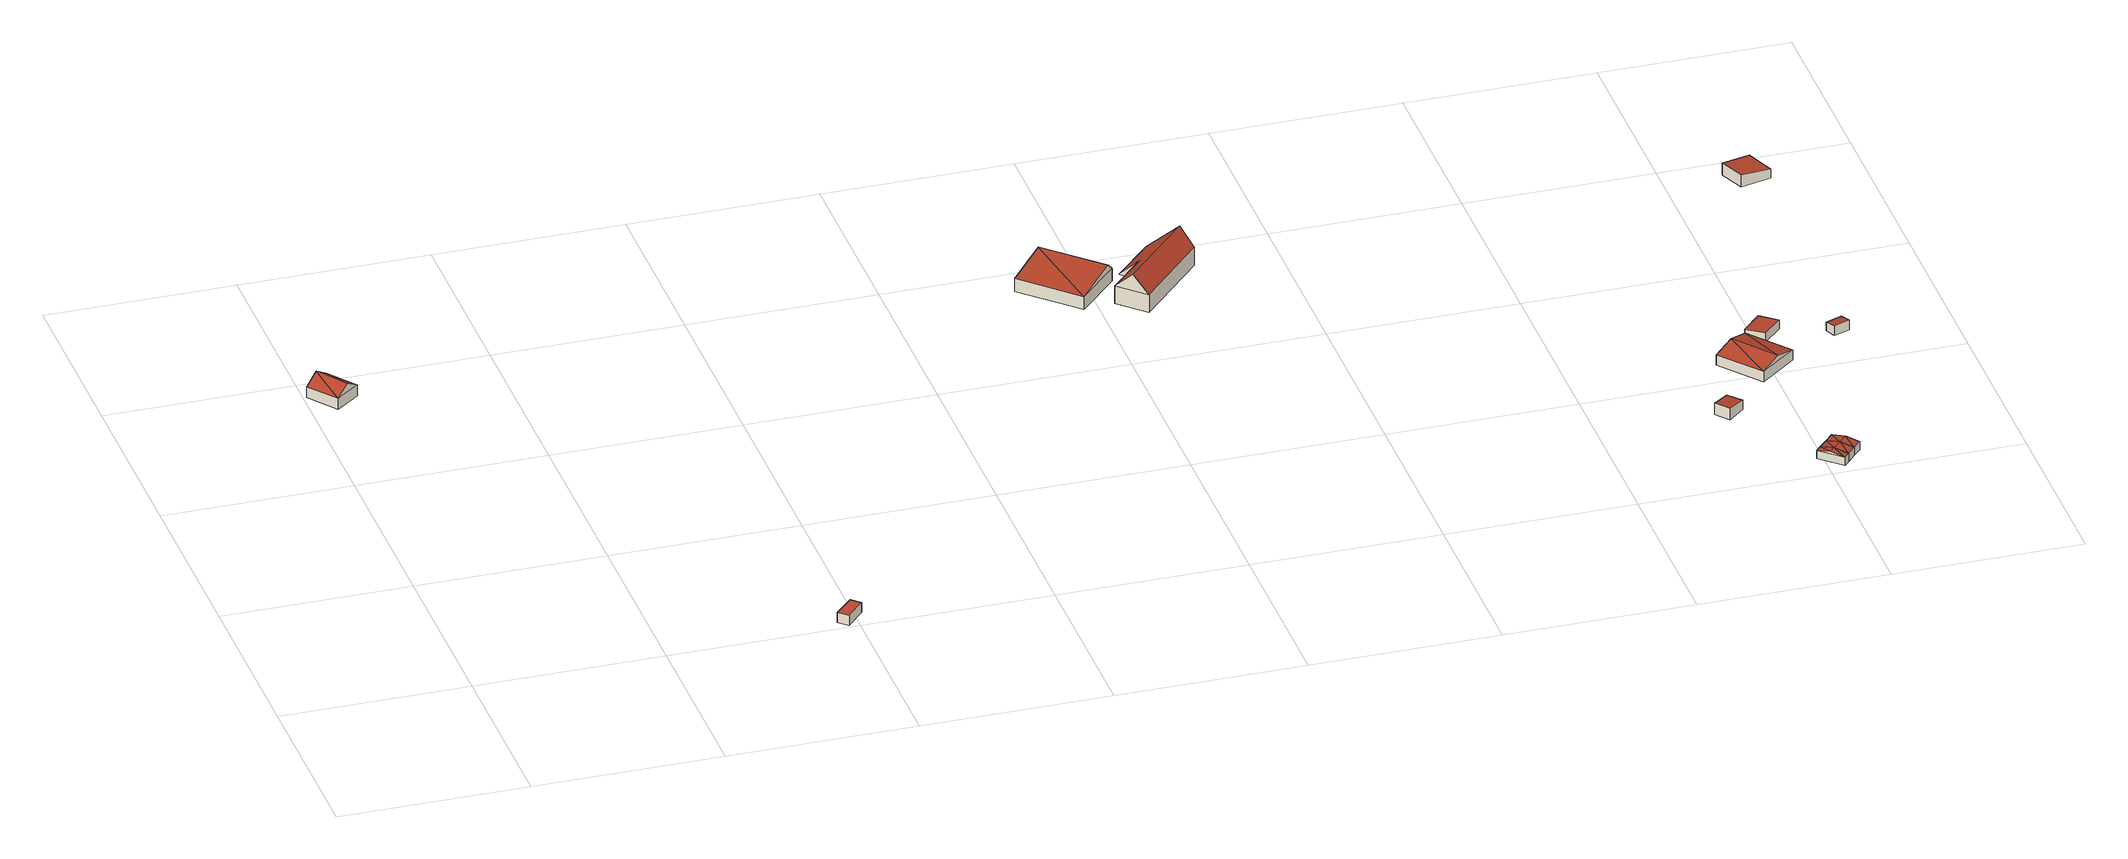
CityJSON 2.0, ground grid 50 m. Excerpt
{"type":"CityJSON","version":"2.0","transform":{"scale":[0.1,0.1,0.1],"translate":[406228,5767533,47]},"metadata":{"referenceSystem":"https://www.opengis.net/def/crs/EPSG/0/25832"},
"CityObjects":{
"building1":{"type":"Building","attributes":{"Gemeindeschluessel":"05566012","Geometrietyp2DReferenz":"3000","function":"31001_2700","roofType":"3100","measuredHeight":5.55},"geometry":[{"type":"Solid","lod":"2","boundaries":[[[[0,1,2,3]],[[4,5,1,0]],[[6,7,5,4]],[[3,2,7,6]],[[0,8,4]],[[6,9,3]],[[3,9,8]],[[8,0,3]],[[9,6,4]],[[4,8,9]],[[1,5,7,2]]]],"semantics":{"surfaces":[{"type":"WallSurface"},{"type":"RoofSurface"},{"type":"GroundSurface"}],"values":[[0,0,0,0,0,0,1,1,1,1,2]]}}]},
"building2":{"type":"Building","attributes":{"Gemeindeschluessel":"05566012","Geometrietyp2DReferenz":"3000","function":"31001_2500","roofType":"1000","measuredHeight":2.87},"geometry":[{"type":"Solid","lod":"2","boundaries":[[[[10,11,12,13]],[[14,15,11,10]],[[16,17,15,14]],[[13,12,17,16]],[[14,10,13,16]],[[11,15,17,12]]]],"semantics":{"surfaces":[{"type":"WallSurface"},{"type":"RoofSurface"},{"type":"GroundSurface"}],"values":[[0,0,0,0,1,2]]}}]},
"building3":{"type":"Building","attributes":{"Gemeindeschluessel":"05566012","Geometrietyp2DReferenz":"3000","function":"31001_2700","roofType":"3100","measuredHeight":5.76},"geometry":[{"type":"Solid","lod":"2","boundaries":[[[[18,19,20,21]],[[22,23,19,18]],[[24,25,23,22]],[[21,20,25,24]],[[18,26,22]],[[24,27,21]],[[26,18,21]],[[21,27,26]],[[22,26,27]],[[27,24,22]],[[19,23,25,20]]]],"semantics":{"surfaces":[{"type":"WallSurface"},{"type":"RoofSurface"},{"type":"GroundSurface"}],"values":[[0,0,0,0,0,0,1,1,1,1,2]]}}]},
"building4":{"type":"Building","attributes":{"name":"Wendker","Gemeindeschluessel":"05566012","Geometrietyp2DReferenz":"3000","function":"31001_1000","roofType":"5000","measuredHeight":9.81},"address":[{"country":"Germany","locality":"Greven","thoroughfareNumber":"32","thoroughfareName":"Sprakeler Str."}],"geometry":[{"type":"Solid","lod":"2","boundaries":[[[[28,29,30,31]],[[32,33,29,28]],[[34,35,33,32]],[[36,37,35,34]],[[38,39,37,36]],[[40,41,39,38]],[[42,43,41,40]],[[31,30,43,42]],[[42,44,45,31]],[[38,36,34,32,28,45,44,40]],[[40,44,42]],[[31,45,28]],[[29,33,35,37,39,41,43,30]]]],"semantics":{"surfaces":[{"type":"WallSurface"},{"type":"RoofSurface"},{"type":"GroundSurface"}],"values":[[0,0,0,0,0,0,0,0,1,1,0,0,2]]}}]},
"building5":{"type":"Building","attributes":{"Gemeindeschluessel":"05566012","Geometrietyp2DReferenz":"3000","function":"51009_1611","roofType":"2100","measuredHeight":3.36},"geometry":[{"type":"Solid","lod":"2","boundaries":[[[[46,47,48,49]],[[50,51,47,46]],[[52,53,51,50]],[[49,48,53,52]],[[50,46,49,52]],[[47,51,53,48]]]],"semantics":{"surfaces":[{"type":"WallSurface"},{"type":"RoofSurface"},{"type":"GroundSurface"}],"values":[[0,0,0,0,1,2]]}}]},
"building6":{"type":"Building","attributes":{"Gemeindeschluessel":"05566012","Geometrietyp2DReferenz":"3000","function":"51009_1610","roofType":"3100","measuredHeight":3.12},"geometry":[{"type":"Solid","lod":"2","boundaries":[[[[54,55,56,57]],[[58,59,55,54]],[[60,61,59,58]],[[57,56,61,60]],[[54,62,58]],[[60,63,57]],[[54,57,63]],[[63,62,54]],[[62,63,60]],[[60,58,62]],[[55,59,61,56]]]],"semantics":{"surfaces":[{"type":"WallSurface"},{"type":"RoofSurface"},{"type":"GroundSurface"}],"values":[[0,0,0,0,0,0,1,1,1,1,2]]}}]},
"building7":{"type":"Building","attributes":{"Gemeindeschluessel":"05566012","Geometrietyp2DReferenz":"3000","function":"31001_1310","roofType":"3100","measuredHeight":3.13},"geometry":[{"type":"Solid","lod":"2","boundaries":[[[[64,65,61,60]],[[66,67,65,64]],[[57,56,67,66]],[[60,61,56,57]],[[64,68,66]],[[57,63,60]],[[63,68,64]],[[64,60,63]],[[57,66,68]],[[68,63,57]],[[65,67,56,61]]]],"semantics":{"surfaces":[{"type":"WallSurface"},{"type":"RoofSurface"},{"type":"GroundSurface"}],"values":[[0,0,0,0,0,0,1,1,1,1,2]]}}]},
"building8":{"type":"Building","attributes":{"Gemeindeschluessel":"05566012","Geometrietyp2DReferenz":"3000","function":"51009_1611","roofType":"3100","measuredHeight":3.08},"geometry":[{"type":"Solid","lod":"2","boundaries":[[[[66,67,69,70]],[[64,65,67,66]],[[71,72,65,64]],[[70,69,72,71]],[[66,73,64]],[[71,74,70]],[[66,70,74]],[[74,73,66]],[[73,74,71]],[[71,64,73]],[[67,65,72,69]]]],"semantics":{"surfaces":[{"type":"WallSurface"},{"type":"RoofSurface"},{"type":"GroundSurface"}],"values":[[0,0,0,0,0,0,1,1,1,1,2]]}}]},
"building9":{"type":"Building","attributes":{"Gemeindeschluessel":"05566012","Geometrietyp2DReferenz":"3000","function":"31001_1310","roofType":"3100","measuredHeight":4.51},"geometry":[{"type":"Solid","lod":"2","boundaries":[[[[75,76,77,78]],[[79,80,76,75]],[[81,82,80,79]],[[78,77,82,81]],[[75,83,79]],[[81,84,78]],[[78,84,83]],[[83,75,78]],[[84,81,79]],[[79,83,84]],[[76,80,82,77]]]],"semantics":{"surfaces":[{"type":"WallSurface"},{"type":"RoofSurface"},{"type":"GroundSurface"}],"values":[[0,0,0,0,0,0,1,1,1,1,2]]}}]},
"building10":{"type":"Building","attributes":{"Gemeindeschluessel":"05566012","Geometrietyp2DReferenz":"3000","function":"31001_2460","roofType":"2100","measuredHeight":2.61},"geometry":[{"type":"Solid","lod":"2","boundaries":[[[[85,86,87,88]],[[89,90,86,85]],[[91,92,90,89]],[[88,87,92,91]],[[89,85,88,91]],[[86,90,92,87]]]],"semantics":{"surfaces":[{"type":"WallSurface"},{"type":"RoofSurface"},{"type":"GroundSurface"}],"values":[[0,0,0,0,1,2]]}}]},
"building11":{"type":"Building","attributes":{"Gemeindeschluessel":"05566012","Geometrietyp2DReferenz":"3000","function":"51009_1610","roofType":"2100","measuredHeight":2.81},"geometry":[{"type":"Solid","lod":"2","boundaries":[[[[93,94,95,96]],[[97,98,94,93]],[[99,100,98,97]],[[96,95,100,99]],[[97,93,96,99]],[[94,98,100,95]]]],"semantics":{"surfaces":[{"type":"WallSurface"},{"type":"RoofSurface"},{"type":"GroundSurface"}],"values":[[0,0,0,0,1,2]]}}]},
"building12":{"type":"Building","attributes":{"Gemeindeschluessel":"05566012","Geometrietyp2DReferenz":"3000","function":"31001_2460","roofType":"2100","measuredHeight":3.41},"geometry":[{"type":"Solid","lod":"2","boundaries":[[[[101,102,103,104]],[[105,106,102,101]],[[107,108,106,105]],[[109,110,108,107]],[[104,103,110,109]],[[107,105,101,104,109]],[[102,106,108,110,103]]]],"semantics":{"surfaces":[{"type":"WallSurface"},{"type":"RoofSurface"},{"type":"GroundSurface"}],"values":[[0,0,0,0,0,1,2]]}}]}
},
"vertices":[
[9,1437,40],[9,1437,9],[67,1360,9],[67,1360,40],[73,1486,40],[73,1486,9],[131,1409,40],[131,1409,9],[41,1462,65],[99,1384,65],
[947,22,44],[947,22,15],[970,0,15],[970,0,44],[994,71,44],[994,71,15],[1017,49,44],[1017,49,15],
[2064,1379,55],[2064,1379,19],[1925,1513,19],[1925,1513,55],[1959,1269,55],[1959,1269,19],[1820,1402,55],[1820,1402,19],[2049,1364,76],[1910,1497,76],
[2040,1275,69],[2040,1275,18],[2108,1210,18],[2108,1210,69],[2133,1373,70],[2133,1373,18],[2128,1379,62],[2128,1379,18],[2122,1373,62],[2122,1373,18],[2090,1405,20],[2090,1405,18],[2190,1507,22],[2190,1507,18],[2280,1394,69],[2280,1394,18],[2253,1428,116],[2076,1240,116],
[3330,306,51],[3330,306,18],[3374,344,18],[3374,344,45],[3300,341,51],[3300,341,18],[3343,379,45],[3343,379,18],
[3537,13,43],[3537,13,19],[3551,28,19],[3551,28,43],[3480,65,43],[3480,65,19],[3494,81,43],[3494,81,19],[3508,39,50],[3522,55,50],
[3516,104,43],[3516,104,19],[3572,52,43],[3572,52,19],[3544,78,50],
[3593,75,19],[3593,75,43],[3537,127,43],[3537,127,19],[3544,78,49],[3565,101,49],
[3373,567,47],[3373,567,18],[3461,456,18],[3461,456,47],[3472,646,47],[3472,646,18],[3560,535,47],[3560,535,18],[3423,606,63],[3511,495,63],
[3571,686,44],[3571,686,18],[3530,728,18],[3530,728,39],[3521,635,44],[3521,635,18],[3479,676,39],[3479,676,18],
[3678,639,46],[3678,639,22],[3689,610,22],[3689,610,50],[3722,656,46],[3722,656,22],[3733,626,50],[3733,626,22],
[3651,1434,50],[3651,1434,16],[3679,1365,16],[3679,1365,50],[3730,1466,41],[3730,1466,16],[3753,1407,41],[3753,1407,16],[3761,1386,41],[3761,1386,16]
]}
